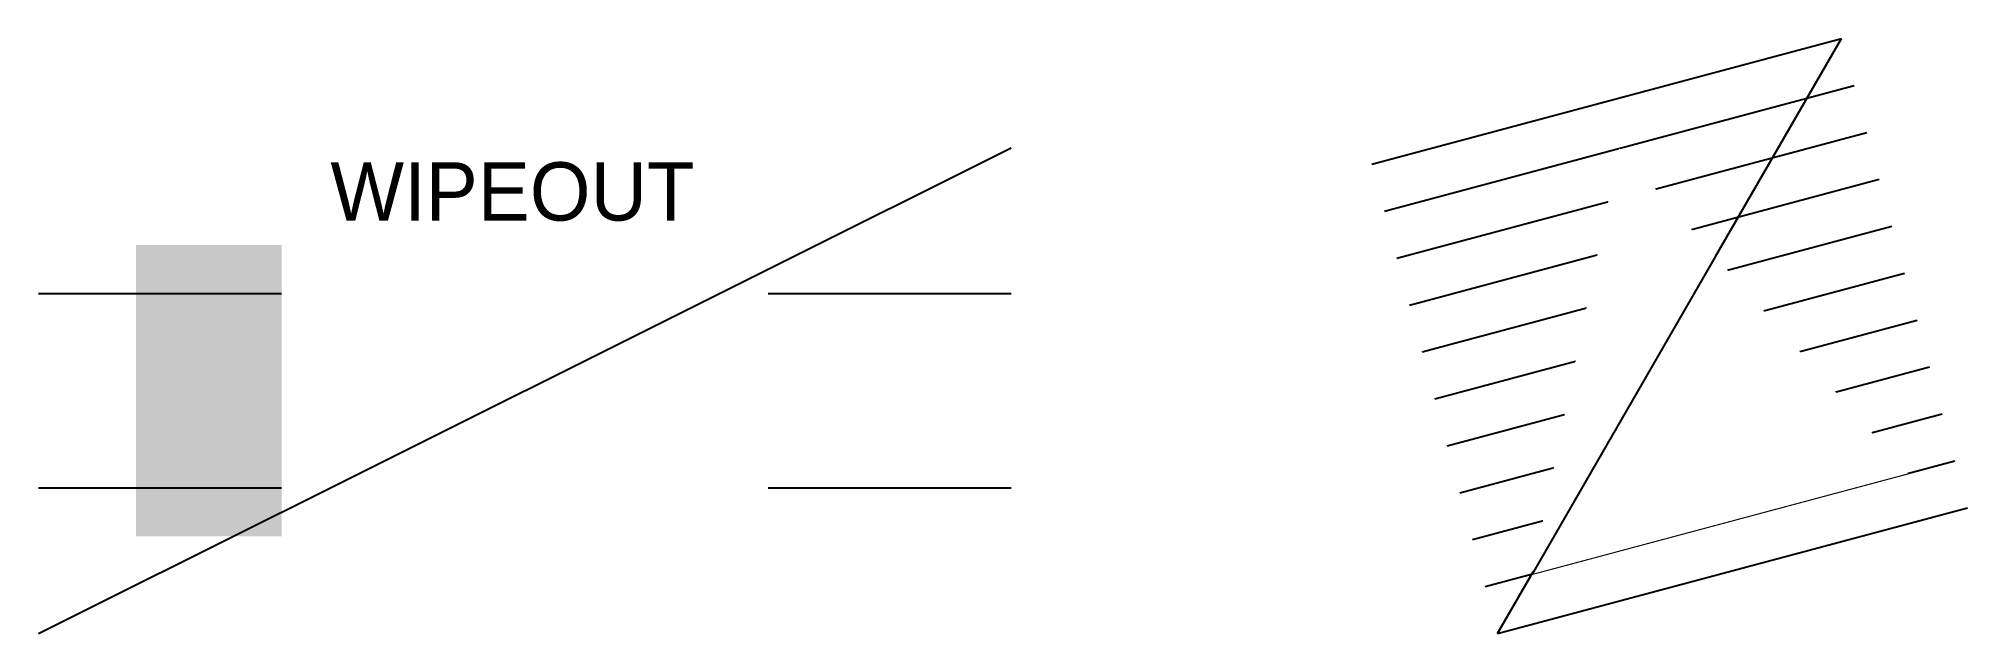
# Model space of a CAD drawing. Header units: metres. Extents: x 0 to 39.7, y 0 to 12.2.
import ezdxf

# ---------------------------------------------------------------- set-up
doc = ezdxf.new("R2010")
doc.units = ezdxf.units.M
doc.set_wipeout_variables(frame=1)

# ---------------------------------------------------------------- blocks, each defined once
blk = doc.blocks.new('MASK')
at = {"color": 4}
for p, q in [((0, 10), (10, 10)), ((0, 9), (10, 9)), ((0, 8), (10, 8)), ((0, 7), (10, 7)), ((0, 6), (10, 6)), ((0, 5), (10, 5)), ((0, 4), (10, 4)), ((0, 3), (10, 3)), ((0, 2), (10, 2)), ((0, 1), (10, 1)), ((0, 0), (10, 0))]:
    blk.add_line(p, q, dxfattribs=at)
blk.add_wipeout([(1, 1), (9, 1), (5, 9)])
at = {"color": 6}
blk.add_line((0, 0), (10, 10), dxfattribs=at)

msp = doc.modelspace()

# ---------------------------------------------------------------- linework, layer by layer
at = {"color": 1}
for p, q in [((0, 7), (20, 7)), ((0, 3), (20, 3))]:
    msp.add_line(p, q, dxfattribs=at)
at = {"color": 3}
msp.add_solid([(2, 2), (8, 2), (2, 8), (8, 8)], dxfattribs=at)

# ---------------------------------------------------------------- block references
at = {"rotation": 15}
msp.add_blockref('MASK', (30, 0), dxfattribs=at)

# ---------------------------------------------------------------- next in the draw order: wipeouts: each hides what was drawn before it
msp.add_wipeout([(5, 0), (15, 0), (15, 10), (5, 10)])

# ---------------------------------------------------------------- next in the draw order: linework, layer by layer
at = {"color": 5}
msp.add_line((0, 0), (20, 10), dxfattribs=at)

# ---------------------------------------------------------------- next in the draw order: texts
at = {"color": 2}
msp.add_text('WIPEOUT', height=1.2, dxfattribs=at).set_placement((6, 8.5))

doc.saveas('drawing.dxf')
